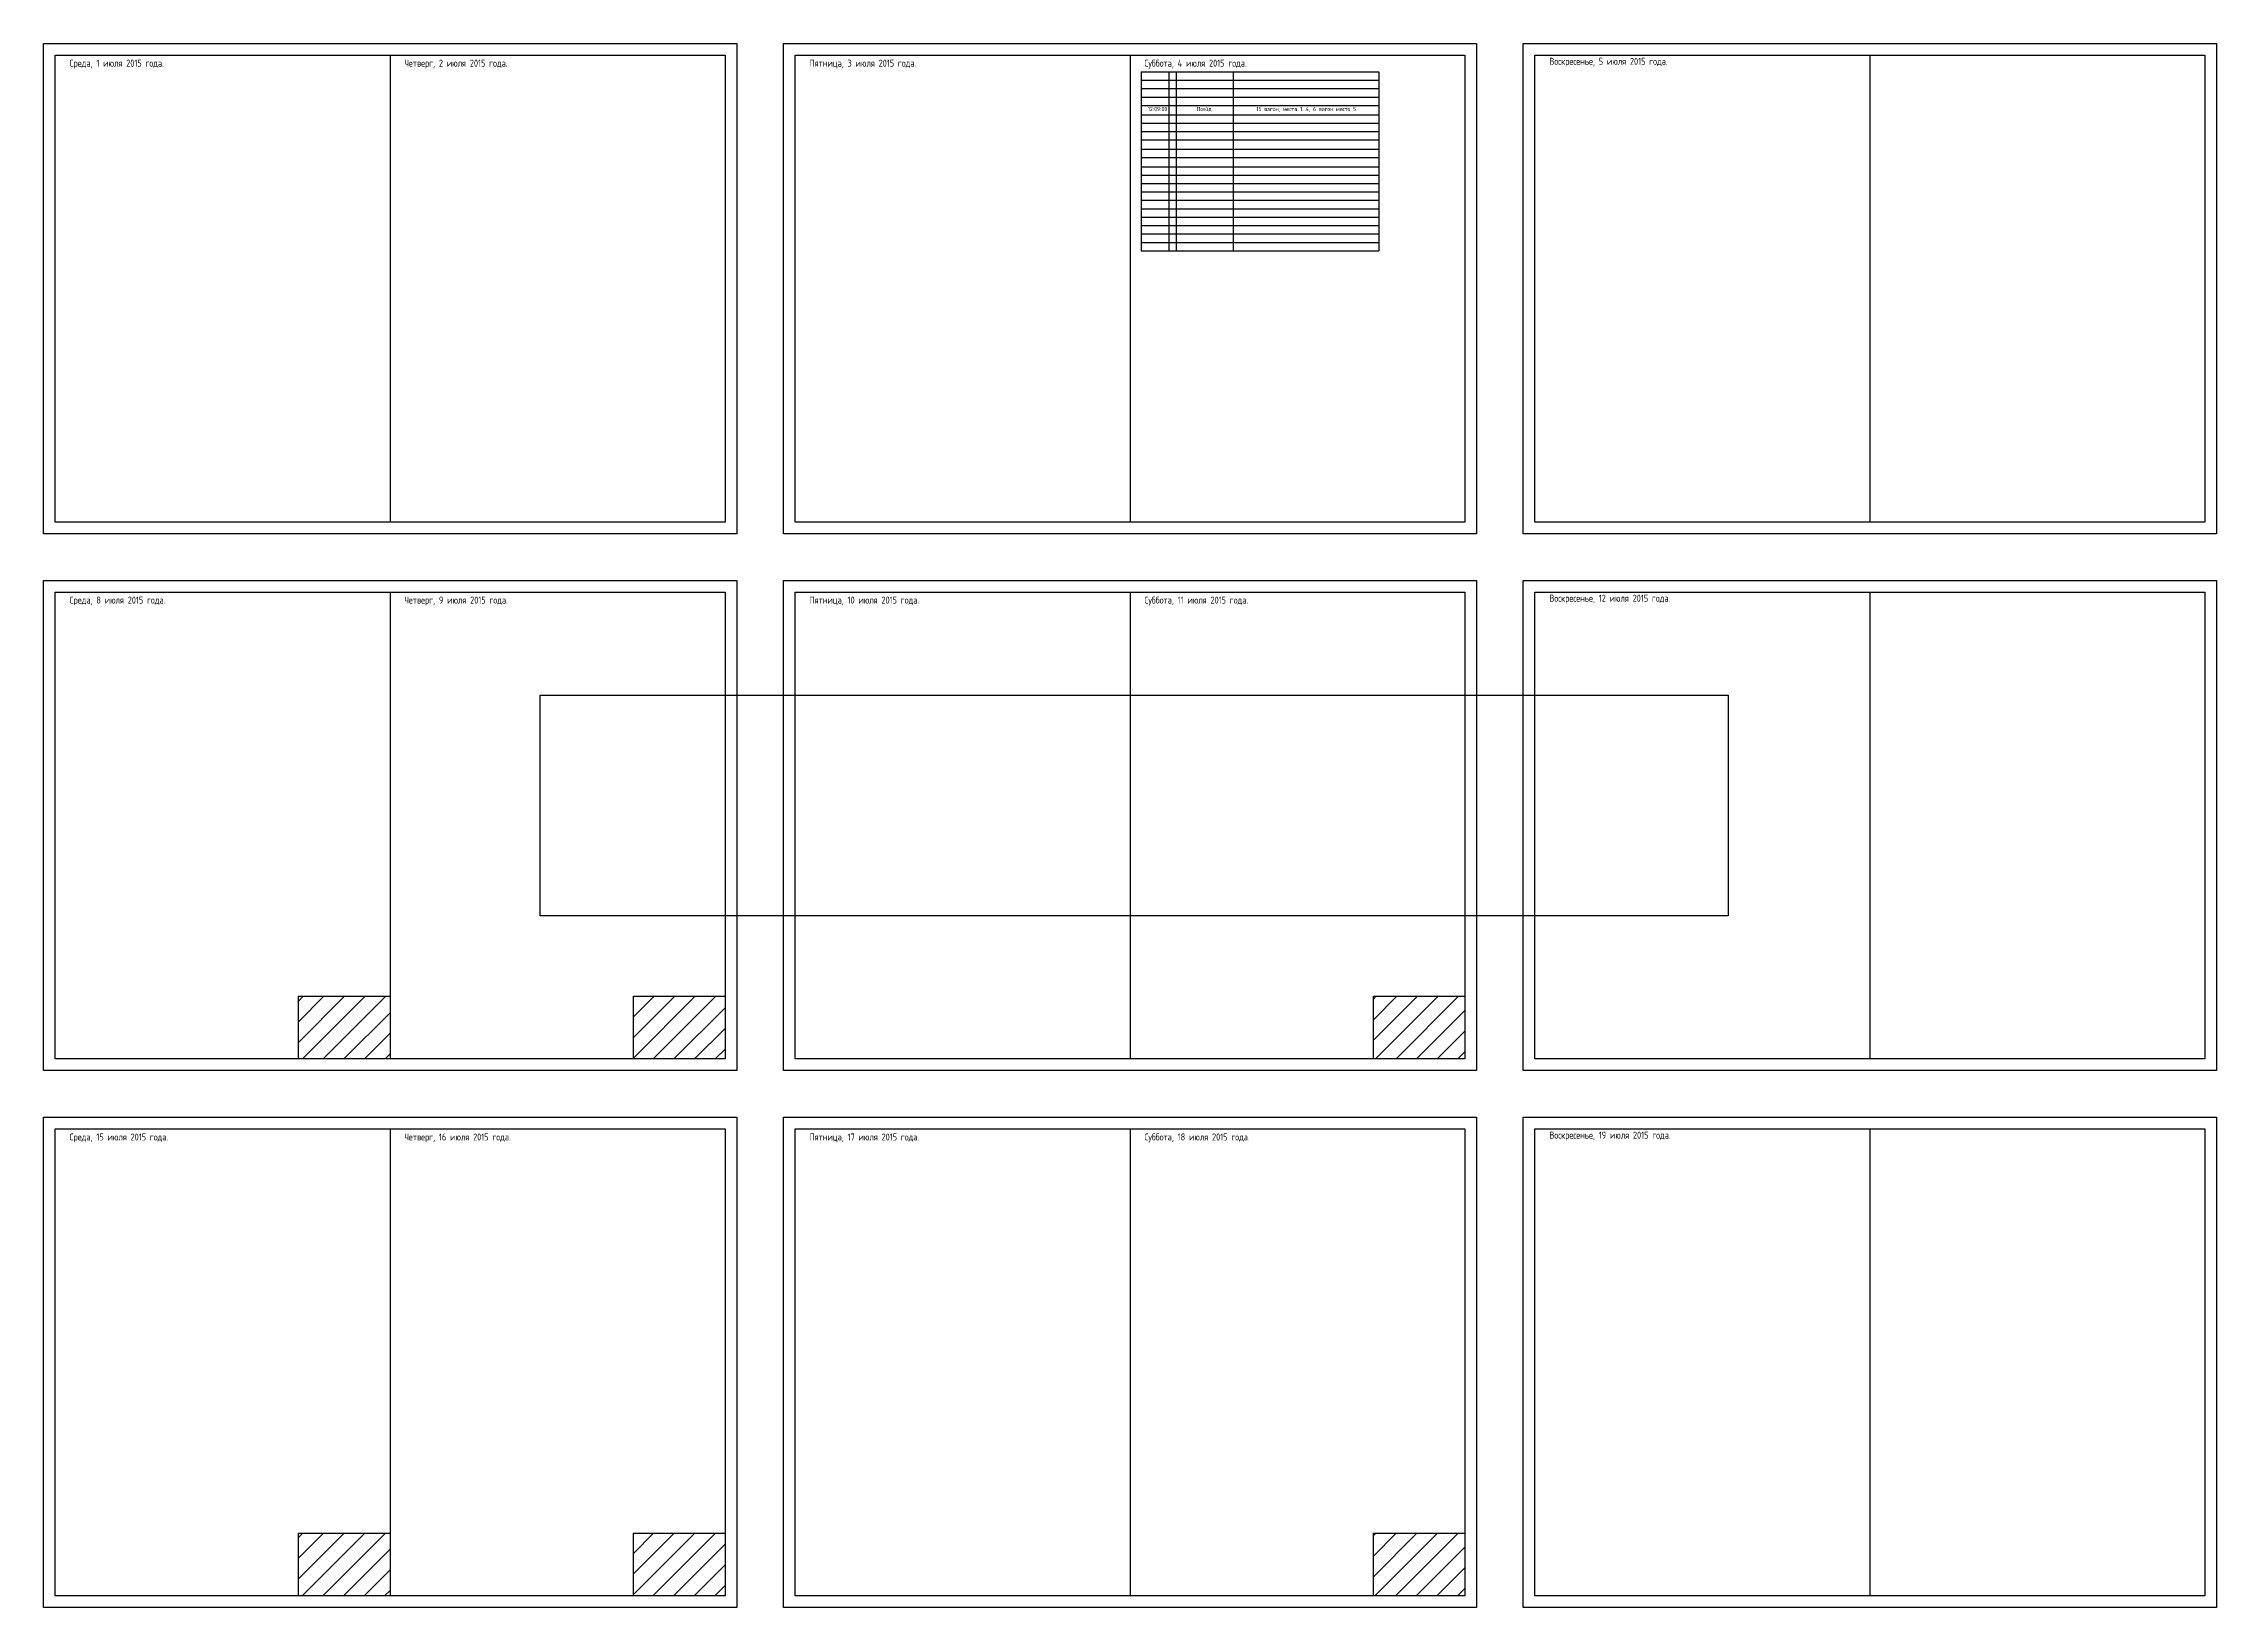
# Model space of a CAD drawing. Header units: millimetres. Extents: x -978 to 2856, y -2564 to 866.
# Drawn here: x 663 to 1594, y -954 to -284 of the extents above; entities that cross this region are included whole.
import ezdxf

# ---------------------------------------------------------------- set-up
doc = ezdxf.new("R2010")
doc.units = ezdxf.units.MM
doc.header["$MEASUREMENT"] = 0
doc.layers.add('FH day', color=2, linetype='Continuous')
doc.styles.add('texxt', font='romans.shx', dxfattribs={"width": 0.8})

# ---------------------------------------------------------------- blocks, each defined once
blk = doc.blocks.new('*T10')
at = {"color": 0, "linetype": 'ByBlock', "lineweight": -2, "transparency": 16777216}
for p, q in [((0, 0), (101.9, 0)), ((0, 0), (0, -76.63)), ((11.8, 0), (11.8, -76.63)), ((15, 0), (15, -76.63)), ((39.5, 0), (39.5, -76.63)), ((101.9, 0), (101.9, -76.63)), ((0, -3.6), (101.9, -3.6)), ((0, -7.2), (101.9, -7.2)), ((0, -10.8), (101.9, -10.8)), ((0, -14.4), (101.9, -14.4)), ((0, -18.34), (101.9, -18.34)), ((0, -21.94), (101.9, -21.94)), ((0, -25.54), (101.9, -25.54)), ((0, -29.14), (101.9, -29.14)), ((0, -33.09), (101.9, -33.09)), ((0, -36.69), (101.9, -36.69)), ((0, -40.63), (101.9, -40.63)), ((0, -44.23), (101.9, -44.23)), ((0, -47.83), (101.9, -47.83)), ((0, -51.43), (101.9, -51.43)), ((0, -55.03), (101.9, -55.03)), ((0, -58.63), (101.9, -58.63)), ((0, -62.23), (101.9, -62.23)), ((0, -65.83), (101.9, -65.83)), ((0, -69.43), (101.9, -69.43)), ((0, -73.03), (101.9, -73.03)), ((0, -76.63), (101.9, -76.63))]:
    blk.add_line(p, q, dxfattribs=at)
at = {"color": 0, "transparency": 16777216, "char_height": 1.8, "style": 'texxt'}
for s, insert, width, attachment_point in [('12:09:00', (11.2, -15), 10.6, 3), ('Поезд.', (27.25, -15), 23.3, 2), ('15 вагон, места 1...4, 6 вагон место 5', (70.7, -15), 61.2, 2)]:
    blk.add_mtext(s, dxfattribs=dict(at, insert=insert, width=width, attachment_point=attachment_point))
blk = doc.blocks.new('FH_day')
at = {"layer": 'FH day'}
h = blk.add_hatch(dxfattribs=at)
h.set_pattern_fill('ANSI31', color=256, scale=50)
h.set_pattern_definition([(45, (-811.23, -200.661), (-4.419417, 4.419417), [])])
h.paths.add_polyline_path([(-39.23, 26.84), (-39.23, 0), (0, 0), (0, 26.84)])
blk.add_lwpolyline([(0, 0), (-39.23, 0), (-39.23, 26.84), (0, 26.84)], close=True, dxfattribs=at)

msp = doc.modelspace()

# ---------------------------------------------------------------- linework, layer by layer
for p, q in [((811.23, -289.34), (811.23, -489.34)), ((1128.23, -289.34), (1128.23, -489.34)), ((1445.23, -289.34), (1445.23, -489.34)), ((811.23, -519.34), (811.23, -719.34)), ((1128.23, -519.34), (1128.23, -719.34)), ((1445.23, -519.34), (1445.23, -719.34)), ((811.23, -749.34), (811.23, -949.34)), ((1128.23, -749.34), (1128.23, -949.34)), ((1445.23, -749.34), (1445.23, -949.34))]:
    msp.add_line(p, q)
for points in [[(662.73, -284.34), (959.73, -284.34), (959.73, -494.34), (662.73, -494.34)], [(979.73, -284.34), (1276.73, -284.34), (1276.73, -494.34), (979.73, -494.34)], [(1296.73, -284.34), (1593.73, -284.34), (1593.73, -494.34), (1296.73, -494.34)], [(667.73, -289.34), (954.73, -289.34), (954.73, -489.34), (667.73, -489.34)], [(984.73, -289.34), (1271.73, -289.34), (1271.73, -489.34), (984.73, -489.34)], [(1301.73, -289.34), (1588.73, -289.34), (1588.73, -489.34), (1301.73, -489.34)], [(662.73, -514.34), (959.73, -514.34), (959.73, -724.34), (662.73, -724.34)], [(667.73, -519.34), (954.73, -519.34), (954.73, -719.34), (667.73, -719.34)], [(979.73, -514.34), (1276.73, -514.34), (1276.73, -724.34), (979.73, -724.34)], [(984.73, -519.34), (1271.73, -519.34), (1271.73, -719.34), (984.73, -719.34)], [(1296.73, -514.34), (1593.73, -514.34), (1593.73, -724.34), (1296.73, -724.34)], [(1301.73, -519.34), (1588.73, -519.34), (1588.73, -719.34), (1301.73, -719.34)], [(875.5, -563.5), (1384.5, -563.5), (1384.5, -658), (875.5, -658)], [(662.73, -744.34), (959.73, -744.34), (959.73, -954.34), (662.73, -954.34)], [(979.73, -744.34), (1276.73, -744.34), (1276.73, -954.34), (979.73, -954.34)], [(1296.73, -744.34), (1593.73, -744.34), (1593.73, -954.34), (1296.73, -954.34)], [(667.73, -749.34), (954.73, -749.34), (954.73, -949.34), (667.73, -949.34)], [(984.73, -749.34), (1271.73, -749.34), (1271.73, -949.34), (984.73, -949.34)], [(1301.73, -749.34), (1588.73, -749.34), (1588.73, -949.34), (1301.73, -949.34)]]:
    msp.add_lwpolyline(points, close=True)

# ---------------------------------------------------------------- block references
for name, p in [('*T10', (1133, -296.5)), ('FH_day', (811.23, -719.34)), ('FH_day', (954.73, -719.34)), ('FH_day', (1271.73, -719.34)), ('FH_day', (811.23, -949.34)), ('FH_day', (954.73, -949.34)), ('FH_day', (1271.73, -949.34))]:
    msp.add_blockref(name, p)

# ---------------------------------------------------------------- texts
at = {"char_height": 3, "attachment_point": 7, "style": 'texxt'}
for s, heights, insert in [('Среда, 1 июля 2015 года.', [3.79], (673.91, -295.09)), ('Четверг, 2 июля 2015 года.', [0], (817.41, -295.09)), ('Пятница, 3 июля 2015 года.', [3.79], (990.91, -295.09)), ('Суббота, 4 июля 2015 года.', [0], (1134.41, -295.09)), ('Среда, 8 июля 2015 года.', [3.79], (673.91, -525.09)), ('Четверг, 9 июля 2015 года.', [0], (817.41, -525.09)), ('Пятница, 10 июля 2015 года.', [3.79], (990.91, -525.09)), ('Суббота, 11 июля 2015 года.', [0], (1134.41, -525.09)), ('Среда, 15 июля 2015 года.', [3.79], (673.91, -755.09)), ('Четверг, 16 июля 2015 года.', [0], (817.41, -755.09)), ('Пятница, 17 июля 2015 года.', [3.79], (990.91, -755.09)), ('Суббота, 18 июля 2015 года.', [0], (1134.41, -755.09))]:
    msp.add_mtext_dynamic_manual_height_columns(s, width=137.3157, gutter_width=20, heights=heights, dxfattribs=dict(at, insert=insert))
note = msp.add_mtext_dynamic_manual_height_columns('\\pt24;Воскресенье, 5 июля 2015 года.\\P', width=137.3157, gutter_width=20, heights=[3.79, 0], dxfattribs=dict(insert=(1307.91, -295.09), char_height=3, attachment_point=7, style='texxt'))
note = msp.add_mtext_dynamic_manual_height_columns('\\pt24;Воскресенье, 12 июля 2015 года.\\P', width=137.3157, gutter_width=20, heights=[3.79, 0], dxfattribs=dict(insert=(1307.91, -525.09), char_height=3, attachment_point=7, style='texxt'))
note = msp.add_mtext_dynamic_manual_height_columns('\\pt24,30;Воскресенье, 19 июля 2015 года.\\P', width=137.3157, gutter_width=20, heights=[3.79, 0], dxfattribs=dict(insert=(1307.91, -755.09), char_height=3, attachment_point=7, style='texxt'))

doc.saveas('drawing.dxf')
